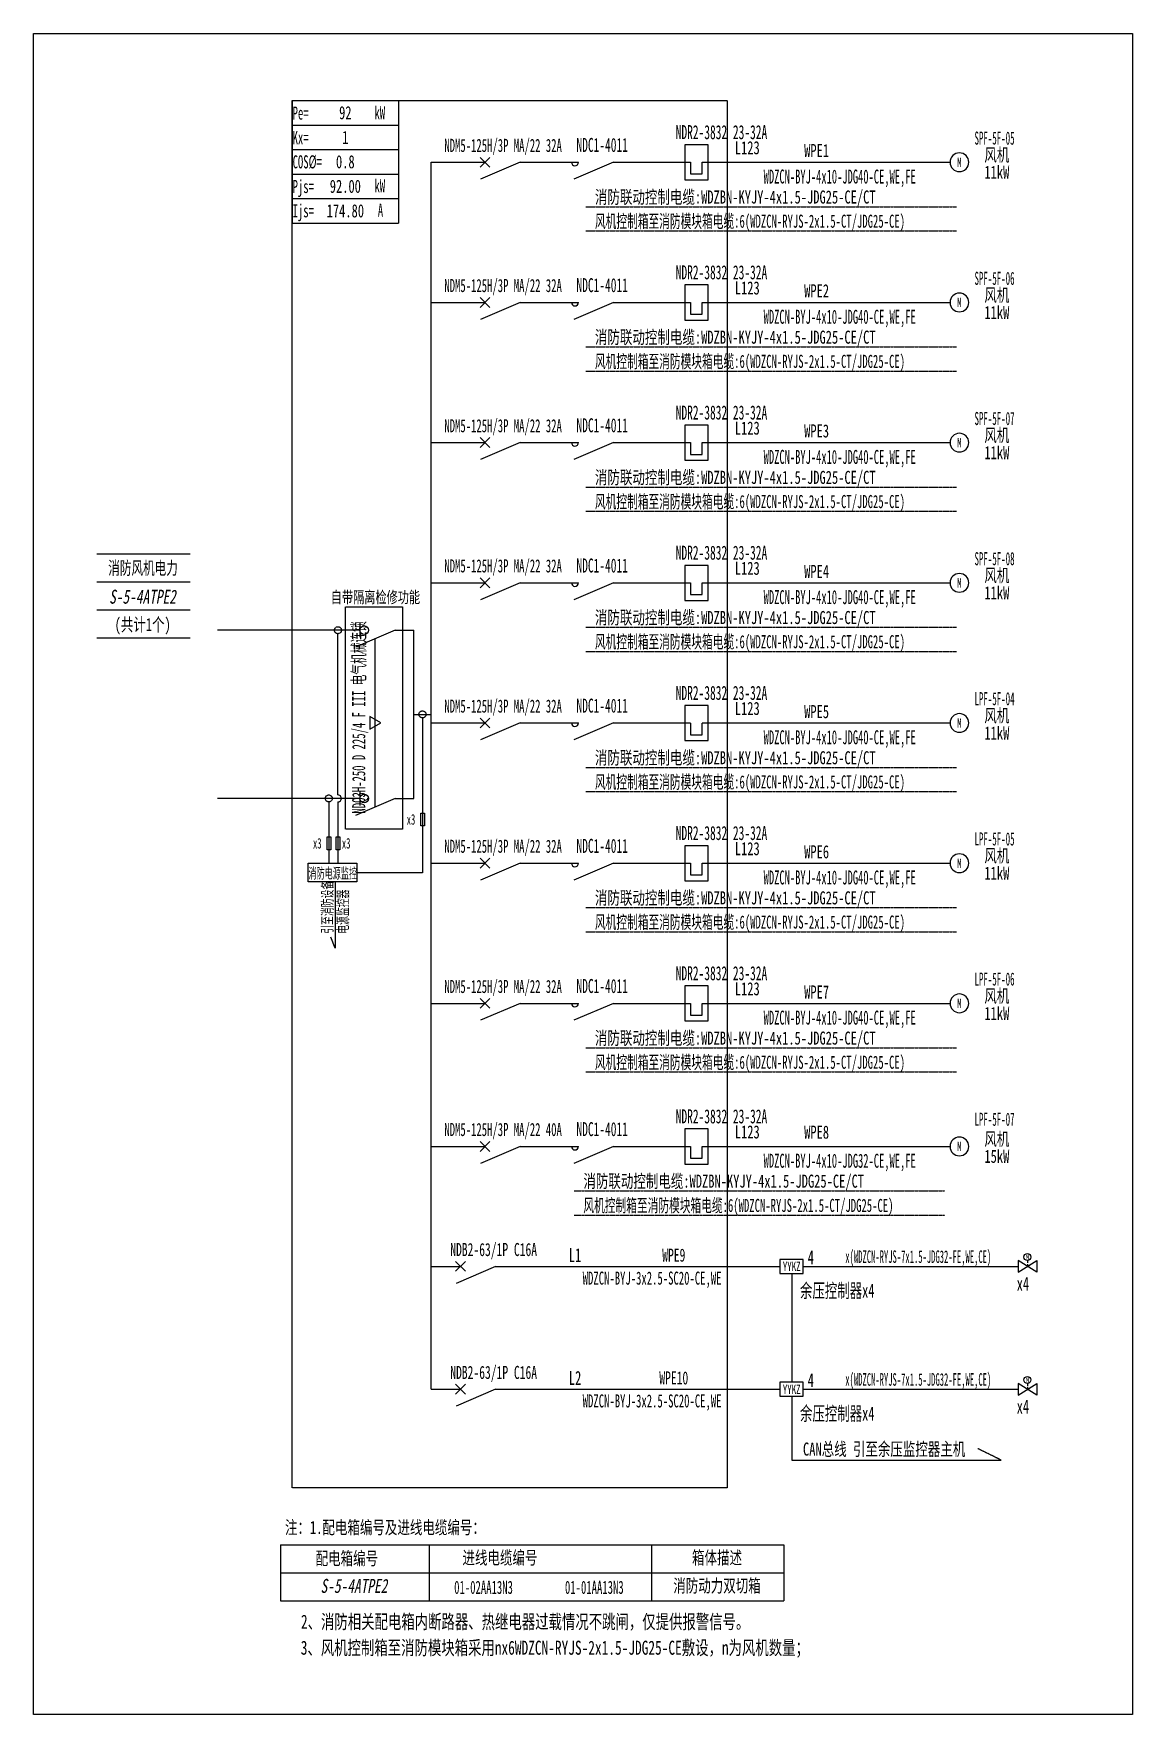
# Model space of a CAD drawing. Extents: x 376966 to 378582, y 348832 to 351306.
import ezdxf
from ezdxf.enums import TextEntityAlignment as Align

# ---------------------------------------------------------------- set-up
doc = ezdxf.new("R2010")
doc.units = 0
doc.header["$MEASUREMENT"] = 0
for name, pattern in [('_点划线L', [1.9, 1.5, -0.17, 0.06, -0.17]), ('DASH', [0.35, 0.25, -0.1]), ('DASHDOT', [1, 0.5, -0.25, 0, -0.25]), ('DASHED', [0.75, 0.5, -0.25]), ('DASHED2', [0.375, 0.25, -0.125])]:
    doc.linetypes.add(name, pattern=pattern)
for name, color, linetype in [('D_E_Eqpm(强电设备)', 100, 'Continuous'), ('D_E_Eqpm（强电设备）', 100, 'Continuous'), ('D_E_Text(强电文字)', 51, 'Continuous'), ('D_E_Text（强电文字）', 51, 'Continuous'), ('D_E_Wire(强电线缆)', 10, 'Continuous'), ('D_E_WireEm（强电应急照明线缆）', 10, 'DASHED'), ('D_E_Wire（强电线缆）', 10, 'Continuous'), ('D_El_Eqpm（弱电设备）', 100, 'Continuous'), ('D_Em_Eqpm（消防设备）', 100, 'Continuous'), ('D_T_TableDim（表格尺寸）', 255, 'Continuous'), ('E_E_Text（强电文字）', 51, 'Continuous'), ('系统图', 220, 'Continuous')]:
    doc.layers.add(name, color=color, linetype=linetype)
doc.styles.add('$1$电气', font='', dxfattribs={"width": 0.7})
doc.styles.add('$1$电气箱', font='simhei.ttf', dxfattribs={"width": 0.8, "oblique": 10})
doc.styles.add('电气', font='', dxfattribs={"width": 0.7})
doc.styles.add('电气箱', font='simhei.ttf', dxfattribs={"width": 0.8, "oblique": 10})
doc.styles.get('$1$电气').set_extended_font_data('SimSun')
doc.styles.get('电气').set_extended_font_data('SimSun')

# ---------------------------------------------------------------- blocks, each defined once
blk = doc.blocks.new('1')
at = {"layer": 'D_E_Eqpm(强电设备)'}
for p, q in [((-314387, 61832), (-314387, 61082)), ((-313887, 61832), (-314387, 61832)), ((-313887, 61082), (-313887, 61832)), ((-314262, 61457), (-314262, 61207)), ((-314262, 61207), (-314012, 61207)), ((-314012, 61207), (-314012, 61457)), ((-314387, 61082), (-313887, 61082))]:
    blk.add_line(p, q, dxfattribs=at)
blk = doc.blocks.new('A$C670F4C17')
at = {"layer": 'D_E_Wire（强电线缆）', "linetype": 'DASHDOT', "ltscale": 0.5}
blk.add_line((0, 0), (7936, 0), dxfattribs=at)
at = {"layer": 'D_E_Text（强电文字）', "style": '电气', "width": 0.7}
blk.add_text('消防联动控制电缆:WDZBN-KYJY-4x1.5-JDG25-CE/CT', height=280, dxfattribs=at).set_placement((198, 68))
blk = doc.blocks.new('A$C70CE04DF')
at = {"layer": 'D_E_Wire（强电线缆）', "linetype": 'DASHDOT', "ltscale": 0.5}
blk.add_line((0, 0), (7936, 0), dxfattribs=at)
at = {"layer": 'D_E_Text（强电文字）', "style": '电气', "width": 0.6}
blk.add_text('风机控制箱至消防模块箱电缆:6(WDZCN-RYJS-2x1.5-CT/JDG25-CE)', height=280, dxfattribs=at).set_placement((198, 68))
blk = doc.blocks.new('电机')
at = {"layer": 'D_E_Eqpm（强电设备）'}
for start, end in [(90, 180), (180, 270), (0, 90), (270, 0)]:
    blk.add_arc((0, 0), 200, start, end, dxfattribs=at)
at = {"layer": 'D_E_Eqpm（强电设备）', "color": 51, "style": '电气', "width": 0.7}
blk.add_text('M', height=200, dxfattribs=at).set_placement((0, 0), align=Align.MIDDLE)
blk = doc.blocks.new('电动阀')
at = {"layer": 'D_El_Eqpm（弱电设备）', "ltscale": 200}
for p, q in [((-200, -125), (200, 125)), ((200, -125), (-200, 125)), ((-200, 125), (-200, -125)), ((200, 125), (200, -125))]:
    blk.add_line(p, q, dxfattribs=at)
at = {"layer": 'D_El_Eqpm（弱电设备）', "linetype": 'DASHED2', "ltscale": 200}
blk.add_line((0, 125), (0, 0), dxfattribs=at)
at = {"layer": 'D_El_Eqpm（弱电设备）', "ltscale": 200}
blk.add_circle((0, 200), 75, dxfattribs=at)
at = {"layer": 'D_El_Eqpm（弱电设备）', "color": 51, "ltscale": 200, "style": '电气', "width": 0.8}
blk.add_text('M', height=100, dxfattribs=at).set_placement((0, 200), align=Align.MIDDLE)

msp = doc.modelspace()

# ---------------------------------------------------------------- linework, layer by layer
at = {"linetype": 'DASHED'}
for p, q in [((377346.4, 349165.6, 0), (377346.4, 351207, 0)), ((377346.4, 351207, 0), (377986.3, 351207, 0)), ((377986.3, 351207, 0), (377986.3, 349165.6, 0)), ((377986.3, 349165.6, 0), (377346.4, 349165.6, 0))]:
    msp.add_line(p, q, dxfattribs=at)
at = {"layer": 'D_E_Eqpm(强电设备)', "color": 100}
for p, q in [((377622.8, 351108.9, 0), (377637.3, 351123.4, 0)), ((377637.3, 351108.9, 0), (377622.8, 351123.4, 0)), ((377637.3, 351123.4, 0), (377622.8, 351108.9, 0)), ((377622.8, 351123.4, 0), (377637.3, 351108.9, 0)), ((377681.6, 351116.2, 0), (377623.4, 351091.2, 0)), ((377819.1, 351116.2, 0), (377760.9, 351091.2, 0)), ((377622.8, 350902.6, 0), (377637.3, 350917.2, 0)), ((377637.3, 350902.6, 0), (377622.8, 350917.2, 0)), ((377637.3, 350917.2, 0), (377622.8, 350902.6, 0)), ((377622.8, 350917.2, 0), (377637.3, 350902.6, 0)), ((377681.6, 350909.9, 0), (377623.4, 350885, 0)), ((377819.1, 350909.9, 0), (377760.9, 350885, 0)), ((377622.8, 350696.4, 0), (377637.3, 350711, 0)), ((377637.3, 350696.4, 0), (377622.8, 350711, 0)), ((377637.3, 350711, 0), (377622.8, 350696.4, 0)), ((377622.8, 350711, 0), (377637.3, 350696.4, 0)), ((377681.6, 350703.7, 0), (377623.4, 350678.7, 0)), ((377819.1, 350703.7, 0), (377760.9, 350678.7, 0)), ((377622.8, 350490.1, 0), (377637.3, 350504.7, 0)), ((377637.3, 350490.1, 0), (377622.8, 350504.7, 0)), ((377637.3, 350504.7, 0), (377622.8, 350490.1, 0)), ((377622.8, 350504.7, 0), (377637.3, 350490.1, 0)), ((377681.6, 350497.4, 0), (377623.4, 350472.5, 0)), ((377819.1, 350497.4, 0), (377760.9, 350472.5, 0)), ((377622.8, 350283.9, 0), (377637.3, 350298.5, 0)), ((377637.3, 350283.9, 0), (377622.8, 350298.5, 0)), ((377637.3, 350298.5, 0), (377622.8, 350283.9, 0)), ((377622.8, 350298.5, 0), (377637.3, 350283.9, 0)), ((377681.6, 350291.2, 0), (377623.4, 350266.2, 0)), ((377819.1, 350291.2, 0), (377760.9, 350266.2, 0)), ((377622.8, 350077.6, 0), (377637.3, 350092.2, 0)), ((377637.3, 350077.6, 0), (377622.8, 350092.2, 0)), ((377637.3, 350092.2, 0), (377622.8, 350077.6, 0)), ((377622.8, 350092.2, 0), (377637.3, 350077.6, 0)), ((377681.6, 350084.9, 0), (377623.4, 350060, 0)), ((377819.1, 350084.9, 0), (377760.9, 350060, 0)), ((377622.8, 349871.4, 0), (377637.3, 349886, 0)), ((377637.3, 349871.4, 0), (377622.8, 349886, 0)), ((377637.3, 349886, 0), (377622.8, 349871.4, 0)), ((377622.8, 349886, 0), (377637.3, 349871.4, 0)), ((377681.6, 349878.7, 0), (377623.4, 349853.7, 0)), ((377819.1, 349878.7, 0), (377760.9, 349853.7, 0)), ((377622.8, 349660.8, 0), (377637.3, 349675.4, 0)), ((377637.3, 349660.8, 0), (377622.8, 349675.4, 0)), ((377637.3, 349675.4, 0), (377622.8, 349660.8, 0)), ((377622.8, 349675.4, 0), (377637.3, 349660.8, 0)), ((377681.6, 349668.1, 0), (377623.4, 349643.1, 0)), ((377819.1, 349668.1, 0), (377760.9, 349643.1, 0))]:
    msp.add_line(p, q, dxfattribs=at)
for centre in [(377762.4, 351116.2, 0), (377762.4, 350909.9, 0), (377762.4, 350703.7, 0), (377762.4, 350497.4, 0), (377762.4, 350291.2, 0), (377762.4, 350084.9, 0), (377762.4, 349878.7, 0), (377762.4, 349668.1, 0)]:
    msp.add_arc(centre, 5.16, 180, 0, dxfattribs=at)
at = {"layer": 'D_E_Eqpm（强电设备）'}
for p, q in [((377497.7, 350427.7, 0), (377439.5, 350402.7, 0)), ((377446.2, 350417.3, 0), (377446.2, 350438, 0)), ((377497.7, 350180.2, 0), (377439.5, 350155.2, 0)), ((377446.2, 350169.8, 0), (377446.2, 350190.5, 0)), ((377586.8, 349484.4, 0), (377601.4, 349498.9, 0)), ((377601.4, 349484.4, 0), (377586.8, 349498.9, 0)), ((377586.8, 349484.4, 0), (377601.4, 349498.9, 0)), ((377601.4, 349484.4, 0), (377586.8, 349498.9, 0)), ((377645.7, 349491.7, 0), (377587.5, 349466.7, 0)), ((377645.7, 349491.7, 0), (377587.5, 349466.7, 0)), ((377586.8, 349303.6, 0), (377601.4, 349318.2, 0)), ((377601.4, 349303.6, 0), (377586.8, 349318.2, 0)), ((377586.8, 349303.6, 0), (377601.4, 349318.2, 0)), ((377601.4, 349303.6, 0), (377586.8, 349318.2, 0)), ((377645.7, 349310.9, 0), (377587.5, 349285.9, 0)), ((377645.7, 349310.9, 0), (377587.5, 349285.9, 0))]:
    msp.add_line(p, q, dxfattribs=at)
at = {"layer": 'D_E_Eqpm（强电设备）', "linetype": 'DASH'}
msp.add_line((377468.6, 350167.7, 0), (377468.6, 350415.2, 0), dxfattribs=at)
at = {"layer": 'D_E_Eqpm（强电设备）', "elevation": 0}
msp.add_lwpolyline([(377476.6, 350291.4), (377460.7, 350300.6), (377460.7, 350282.2)], close=True, dxfattribs=at)
at = {"layer": 'D_E_Eqpm（强电设备）'}
for centre in [(377452.4, 350427.7, 0), (377452.4, 350180.2, 0)]:
    msp.add_circle(centre, 6.27, dxfattribs=at)
at = {"layer": 'D_E_Text（强电文字）'}
for p, q in [((377346.4, 351207, 0), (377346.4, 351026.6, 0)), ((377346.4, 351207, 0), (377502.8, 351207, 0)), ((377502.8, 351207, 0), (377502.8, 351026.6, 0)), ((377346.4, 351170.9, 0), (377502.8, 351170.9, 0)), ((377346.4, 351134.9, 0), (377502.8, 351134.9, 0)), ((377346.4, 351098.8, 0), (377502.8, 351098.8, 0)), ((377346.4, 351062.7, 0), (377502.8, 351062.7, 0)), ((377346.4, 351026.6, 0), (377502.8, 351026.6, 0))]:
    msp.add_line(p, q, dxfattribs=at)
at = {"layer": 'D_E_Wire(强电线缆)', "color": 10}
for p, q in [((377550.9, 351116.2, 0), (377630, 351116.2, 0)), ((377681.6, 351116.2, 0), (377767.5, 351116.2, 0)), ((377819.1, 351116.2, 0), (377932.5, 351116.2, 0)), ((377949.7, 351116.2, 0), (378314.3, 351116.2, 0)), ((377550.9, 350909.9, 0), (377630, 350909.9, 0)), ((377681.6, 350909.9, 0), (377767.5, 350909.9, 0)), ((377819.1, 350909.9, 0), (377932.5, 350909.9, 0)), ((377949.7, 350909.9, 0), (378314.3, 350909.9, 0)), ((377550.9, 350703.7, 0), (377630, 350703.7, 0)), ((377681.6, 350703.7, 0), (377767.5, 350703.7, 0)), ((377819.1, 350703.7, 0), (377932.5, 350703.7, 0)), ((377949.7, 350703.7, 0), (378314.3, 350703.7, 0)), ((377550.9, 350497.4, 0), (377630, 350497.4, 0)), ((377681.6, 350497.4, 0), (377767.5, 350497.4, 0)), ((377819.1, 350497.4, 0), (377932.5, 350497.4, 0)), ((377949.7, 350497.4, 0), (378314.3, 350497.4, 0)), ((377550.9, 350291.2, 0), (377630, 350291.2, 0)), ((377681.6, 350291.2, 0), (377767.5, 350291.2, 0)), ((377819.1, 350291.2, 0), (377932.5, 350291.2, 0)), ((377949.7, 350291.2, 0), (378314.3, 350291.2, 0)), ((377550.9, 350084.9, 0), (377630, 350084.9, 0)), ((377681.6, 350084.9, 0), (377767.5, 350084.9, 0)), ((377819.1, 350084.9, 0), (377932.5, 350084.9, 0)), ((377949.7, 350084.9, 0), (378314.3, 350084.9, 0)), ((377550.9, 349878.7, 0), (377630, 349878.7, 0)), ((377681.6, 349878.7, 0), (377767.5, 349878.7, 0)), ((377819.1, 349878.7, 0), (377932.5, 349878.7, 0)), ((377949.7, 349878.7, 0), (378314.3, 349878.7, 0)), ((377550.9, 349668.1, 0), (377630, 349668.1, 0)), ((377681.6, 349668.1, 0), (377767.5, 349668.1, 0)), ((377819.1, 349668.1, 0), (377932.5, 349668.1, 0)), ((377949.7, 349668.1, 0), (378314.3, 349668.1, 0))]:
    msp.add_line(p, q, dxfattribs=at)
at = {"layer": 'D_E_WireEm（强电应急照明线缆）'}
msp.add_line((377446.2, 350180.2, 0), (377236.3, 350180.2, 0), dxfattribs=at)
at = {"layer": 'D_E_Wire（强电线缆）'}
for p, q in [((377550.9, 349310.9, 0), (377550.9, 351116.2, 0)), ((377550.9, 350696.4, 0), (377550.9, 350909.9, 0)), ((377550.9, 350662.4, 0), (377550.9, 350696.4, 0)), ((377446.2, 350427.7, 0), (377236.3, 350427.7, 0)), ((377497.7, 350427.7, 0), (377525.6, 350427.7, 0)), ((377525.6, 350180.2, 0), (377525.6, 350427.7, 0)), ((377413.7, 350185.3, 0), (377413.7, 350422.5, 0)), ((377525.6, 350303.9, 0), (377550.5, 350303.9, 0)), ((377538.1, 350298.7, 0), (377538.1, 350070.7, 0)), ((377497.7, 350180.2, 0), (377525.6, 350180.2, 0)), ((377400.2, 350175, 0), (377400.2, 350085, 0)), ((377413.6, 350175, 0), (377413.6, 350085, 0)), ((377409.5, 350057.5, 0), (377409.5, 349959.9, 0)), ((377409.5, 349959.9, 0), (377403.3, 349976.3, 0)), ((377550.9, 349491.7, 0), (377594.1, 349491.7, 0)), ((377645.7, 349491.7, 0), (378064, 349491.7, 0)), ((378098.4, 349491.7, 0), (378414.3, 349491.7, 0)), ((377550.9, 349310.9, 0), (377594.1, 349310.9, 0)), ((377645.7, 349310.9, 0), (378064, 349310.9, 0)), ((378098.4, 349310.9, 0), (378414.3, 349310.9, 0))]:
    msp.add_line(p, q, dxfattribs=at)
at = {"layer": 'D_E_Wire（强电线缆）', "linetype": '_点划线L'}
msp.add_line((377538.1, 350070.7, 0), (377441.3, 350070.7, 0), dxfattribs=at)
at = {"layer": 'D_E_Wire（强电线缆）', "linetype": 'DASH'}
for p, q in [((378081.7, 349481.3, 0), (378081.7, 349321.2, 0)), ((378081.7, 349300.6, 0), (378081.7, 349206.5, 0)), ((378389.6, 349206.5, 0), (378355, 349223.6, 0)), ((378081.7, 349206.5, 0), (378389.6, 349206.5, 0))]:
    msp.add_line(p, q, dxfattribs=at)
at = {"layer": 'D_E_Wire（强电线缆）', "linetype": 'DASH', "elevation": 0}
msp.add_lwpolyline([(377424.8, 350462), (377508.7, 350462), (377508.7, 350134.8), (377424.8, 350134.8)], close=True, dxfattribs=at)
at = {"layer": 'D_E_Wire（强电线缆）', "elevation": 0}
for points in [[(377535.5, 350158.7), (377540.9, 350158.7), (377540.9, 350139.7), (377535.5, 350139.7)], [(377397.7, 350123.5), (377403.1, 350123.5), (377403.1, 350104.5), (377397.7, 350104.5)], [(377411.1, 350123.5), (377416.5, 350123.5), (377416.5, 350104.5), (377411.1, 350104.5)]]:
    msp.add_lwpolyline(points, close=True, dxfattribs=at)
at = {"layer": 'D_E_Wire（强电线缆）', "linetype": '_点划线L', "elevation": 0}
msp.add_lwpolyline([(377370, 350085), (377441.3, 350085), (377441.3, 350057.5), (377370, 350057.5)], close=True, dxfattribs=at)
at = {"layer": 'D_E_Wire（强电线缆）', "linetype": '_点划线L'}
for centre in [(377413.7, 350427.7, 0), (377538.1, 350303.9, 0), (377400.2, 350180.2, 0)]:
    msp.add_circle(centre, 5.16, dxfattribs=at)
at = {"layer": 'D_E_Wire（强电线缆）'}
msp.add_arc((377413.7, 350180.2, 0), 5.16, 269.5766, 90, dxfattribs=at)
at = {"layer": 'D_Em_Eqpm（消防设备）', "elevation": 0}
for points in [[(378064, 349481.3), (378098.4, 349481.3), (378098.4, 349502), (378064, 349502)], [(378064, 349300.6), (378098.4, 349300.6), (378098.4, 349321.2), (378064, 349321.2)]]:
    msp.add_lwpolyline(points, close=True, dxfattribs=at)
at = {"layer": 'D_T_TableDim（表格尺寸）', "color": 255}
for p, q in [((377058.8, 350540.3, 0), (377196.3, 350540.3, 0)), ((377058.8, 350499.1, 0), (377196.3, 350499.1, 0)), ((377058.8, 350457.8, 0), (377196.3, 350457.8, 0)), ((377058.8, 350416.6, 0), (377196.3, 350416.6, 0))]:
    msp.add_line(p, q, dxfattribs=at)
at = {"layer": 'D_T_TableDim（表格尺寸）', "ltscale": 3.5}
for p, q in [((377329.3, 349082.2, 0), (378069.5, 349082.2, 0)), ((377329.3, 349082.2, 0), (377329.3, 348999.7, 0)), ((377547.8, 349082.2, 0), (377547.8, 348999.7, 0)), ((377875.1, 349082.2, 0), (377875.1, 348999.7, 0)), ((378069.5, 349082.2, 0), (378069.5, 348999.7, 0)), ((377329.3, 349041, 0), (378069.5, 349041, 0)), ((377329.3, 349041, 0), (378069.5, 349041, 0)), ((377547.8, 349041, 0), (377547.8, 348999.7, 0)), ((377875.1, 349041, 0), (377875.1, 348999.7, 0)), ((377329.3, 348999.7, 0), (378069.5, 348999.7, 0))]:
    msp.add_line(p, q, dxfattribs=at)
at = {"layer": '系统图', "ltscale": 9973.992009}
msp.add_lwpolyline([(376966, 351305.5), (378582.5, 351305.5), (378582.5, 348832.5), (376966, 348832.5)], close=True, dxfattribs=at)

# ---------------------------------------------------------------- block references
at = {"layer": 'D_E_Eqpm(强电设备)', "color": 100, "xscale": 0.06874974982637407, "yscale": 0.06874974982637407, "zscale": 0.06874974982637407}
for p in [(399538, 346891, 0), (399538, 346684.7, 0), (399538, 346478.5, 0), (399538, 346272.2, 0), (399538, 346066, 0), (399538, 345859.7, 0), (399538, 345653.5, 0), (399538, 345442.9, 0)]:
    msp.add_blockref('1', p, dxfattribs=at)
at = {"layer": 'D_E_Eqpm（强电设备）', "xscale": 0.06874974982637407, "yscale": 0.06874974982637407, "zscale": 0.06874974982637407}
for p in [(378328, 351116.2, 0), (378328, 350909.9, 0), (378328, 350703.7, 0), (378328, 350497.4, 0), (378328, 350291.2, 0), (378328, 350084.9, 0), (378328, 349878.7, 0), (378328, 349668.1, 0)]:
    msp.add_blockref('电机', p, dxfattribs=at)
at = {"layer": 'D_E_Wire（强电线缆）', "xscale": 0.06874974982637407, "yscale": 0.06874974982637407, "zscale": 0.06874974982637407}
for name, p in [('A$C670F4C17', (377778.2, 351050.8, 0)), ('A$C70CE04DF', (377778.2, 351015.2, 0)), ('A$C670F4C17', (377778.2, 350844.6, 0)), ('A$C70CE04DF', (377778.2, 350809, 0)), ('A$C670F4C17', (377778.2, 350638.3, 0)), ('A$C70CE04DF', (377778.2, 350602.7, 0)), ('A$C670F4C17', (377778.2, 350432.1, 0)), ('A$C70CE04DF', (377778.2, 350396.5, 0)), ('A$C670F4C17', (377778.2, 350225.8, 0)), ('A$C70CE04DF', (377778.2, 350190.2, 0)), ('A$C670F4C17', (377778.2, 350019.6, 0)), ('A$C70CE04DF', (377778.2, 349984, 0)), ('A$C670F4C17', (377778.2, 349813.3, 0)), ('A$C70CE04DF', (377778.2, 349777.7, 0)), ('A$C670F4C17', (377761.2, 349602.8, 0)), ('A$C70CE04DF', (377761.2, 349567.1, 0))]:
    msp.add_blockref(name, p, dxfattribs=at)
at = {"layer": 'D_El_Eqpm（弱电设备）', "xscale": 0.06874974982637407, "yscale": 0.06874974982637407, "zscale": 0.06874974982637407}
for p in [(378428, 349491.7, 0), (378428, 349310.9, 0)]:
    msp.add_blockref('电动阀', p, dxfattribs=at)

# ---------------------------------------------------------------- texts
at = {"layer": 'D_E_Text(强电文字)', "color": 51, "style": '电气', "width": 0.6}
for s, height, p in [('NDR2-3832 23-32A', 20.625, (377910.6, 351150.2, 0)), ('NDC1-4011', 20.62, (377764.6, 351131.4, 0)), ('NDC1-4011', 20.62, (377764.6, 350925.1, 0)), ('NDR2-3832 23-32A', 20.625, (377910.6, 350944, 0)), ('NDR2-3832 23-32A', 20.625, (377910.6, 350737.7, 0)), ('NDC1-4011', 20.62, (377764.6, 350718.9, 0)), ('NDR2-3832 23-32A', 20.625, (377910.6, 350531.5, 0)), ('NDC1-4011', 20.62, (377764.6, 350512.6, 0)), ('NDC1-4011', 20.62, (377764.6, 350306.4, 0)), ('NDR2-3832 23-32A', 20.625, (377910.6, 350325.2, 0)), ('NDR2-3832 23-32A', 20.625, (377910.6, 350119, 0)), ('NDC1-4011', 20.62, (377764.6, 350100.1, 0)), ('NDR2-3832 23-32A', 20.625, (377910.6, 349912.7, 0)), ('NDC1-4011', 20.62, (377764.6, 349893.9, 0)), ('NDR2-3832 23-32A', 20.625, (377910.6, 349702.1, 0)), ('NDC1-4011', 20.62, (377764.6, 349683.3, 0))]:
    msp.add_text(s, height=height, dxfattribs=at).set_placement(p)
at = {"layer": 'D_E_Text(强电文字)', "color": 51, "style": '电气', "width": 0.55}
for s, p in [('WDZCN-BYJ-4x10-JDG40-CE,WE,FE', (378151.9, 351092.7, 0)), ('WDZCN-BYJ-4x10-JDG40-CE,WE,FE', (378151.9, 350886.4, 0)), ('WDZCN-BYJ-4x10-JDG40-CE,WE,FE', (378151.9, 350680.2, 0)), ('WDZCN-BYJ-4x10-JDG40-CE,WE,FE', (378151.9, 350473.9, 0)), ('WDZCN-BYJ-4x10-JDG40-CE,WE,FE', (378151.9, 350267.7, 0)), ('WDZCN-BYJ-4x10-JDG40-CE,WE,FE', (378151.9, 350061.4, 0)), ('WDZCN-BYJ-4x10-JDG40-CE,WE,FE', (378151.9, 349855.2, 0)), ('WDZCN-BYJ-4x10-JDG32-CE,WE,FE', (378151.9, 349644.6, 0))]:
    msp.add_text(s, height=20.625, dxfattribs=at).set_placement(p, align=Align.MIDDLE)
at = {"layer": 'D_E_Text（强电文字）', "linetype": 'Continuous', "style": '电气', "width": 0.6}
for s, height, p in [('Pe=', 19.25, (377347, 351179, 0)), ('kW', 19.25, (377467.4, 351179.6, 0)), ('Kx=', 19.25, (377347, 351142.8, 0)), ('COS%%C=', 19.25, (377347, 351107.2, 0)), ('kW', 19.25, (377467.4, 351072.1, 0)), ('Pjs=', 19.25, (377347, 351070.9, 0)), ('Ijs=', 19.25, (377347, 351035.2, 0)), ('A', 19.2, (377472.4, 351036, 0))]:
    msp.add_text(s, height=height, dxfattribs=at).set_placement(p)
at = {"layer": 'D_E_Text（强电文字）'}
for s, style, width, p in [('NDM5-125H/3P MA/22 32A', '电气', 0.6, (377656.7, 351139.5, 0)), ('风机', '电气', 0.7, (378383.1, 351127.5, 0)), ('11kW', '电气', 0.7, (378383.1, 351101.9, 0)), ('NDM5-125H/3P MA/22 32A', '电气', 0.6, (377656.7, 350933.3, 0)), ('风机', '电气', 0.7, (378383.1, 350921.2, 0)), ('11kW', '电气', 0.7, (378383.1, 350895.7, 0)), ('NDM5-125H/3P MA/22 32A', '电气', 0.6, (377656.7, 350727, 0)), ('风机', '电气', 0.7, (378383.1, 350715, 0)), ('11kW', '电气', 0.7, (378383.1, 350689.4, 0)), ('消防风机电力', '$1$电气', 0.65, (377127, 350519.6, 0)), ('NDM5-125H/3P MA/22 32A', '电气', 0.6, (377656.7, 350520.8, 0)), ('风机', '电气', 0.7, (378383.1, 350508.8, 0)), ('11kW', '电气', 0.7, (378383.1, 350483.2, 0)), ('NDM5-125H/3P MA/22 32A', '电气', 0.6, (377656.7, 350314.5, 0)), ('风机', '电气', 0.7, (378383.1, 350302.5, 0)), ('11kW', '电气', 0.7, (378383.1, 350276.9, 0)), ('NDM5-125H/3P MA/22 32A', '电气', 0.6, (377656.7, 350108.3, 0)), ('风机', '电气', 0.7, (378383.1, 350096.3, 0)), ('11kW', '电气', 0.7, (378383.1, 350070.7, 0)), ('NDM5-125H/3P MA/22 32A', '电气', 0.6, (377656.7, 349902, 0)), ('风机', '电气', 0.7, (378383.1, 349890, 0)), ('11kW', '电气', 0.7, (378383.1, 349864.4, 0)), ('NDM5-125H/3P MA/22 40A', '电气', 0.6, (377656.7, 349691.5, 0)), ('风机', '电气', 0.7, (378383.1, 349679.4, 0)), ('15kW', '电气', 0.7, (378383.1, 349653.9, 0)), ('NDB2-63/1P C16A', '电气', 0.65, (377642.8, 349514.9, 0)), ('WDZCN-BYJ-3x2.5-SC20-CE,WE', '电气', 0.6, (377875.9, 349472.1, 0)), ('NDB2-63/1P C16A', '电气', 0.65, (377642.8, 349334.1, 0)), ('WDZCN-BYJ-3x2.5-SC20-CE,WE', '电气', 0.6, (377875.9, 349291.4, 0)), ('CAN总线 引至余压监控器主机', '电气', 0.7, (378217.3, 349223.3, 0)), ('配电箱编号', '电气', 0.7, (377426.8, 349062.5, 0)), ('进线电缆编号', '电气', 0.7, (377652.1, 349063.5, 0)), ('箱体描述', '电气', 0.7, (377971.4, 349063.5, 0)), ('01-02AA13N3', '电气', 0.6, (377627.9, 349019.3, 0)), ('01-01AA13N3', '电气', 0.6, (377790.9, 349019.3, 0)), ('消防动力双切箱', '电气', 0.7, (377971.4, 349022.2, 0))]:
    msp.add_text(s, height=19.25, dxfattribs=dict(at, style=style, width=width)).set_placement(p, align=Align.MIDDLE)
at = {"layer": 'D_E_Text（强电文字）', "style": '电气'}
for s, height, width, p in [('L123', 19.25, 0.7, (377997.6, 351128, 0)), ('L123', 19.25, 0.7, (377997.6, 350921.7, 0)), ('L123', 19.25, 0.7, (377997.6, 350715.5, 0)), ('L123', 19.25, 0.7, (377997.6, 350509.2, 0)), ('WPE4', 19.25, 0.7, (378099.6, 350504.6, 0)), ('自带隔离检修功能', 17.19, 0.7, (377403.2, 350467.7, 0)), ('L123', 19.25, 0.7, (377997.6, 350303, 0)), ('WPE5', 19.25, 0.7, (378099.6, 350298.3, 0)), ('x3', 15.47, 0.6, (377514.9, 350141.6, 0)), ('x3', 15.47, 0.6, (377377, 350106.5, 0)), ('x3', 15.47, 0.6, (377419.5, 350106.5, 0)), ('L123', 19.25, 0.7, (377997.6, 350096.7, 0)), ('WPE6', 19.25, 0.7, (378099.6, 350092.1, 0)), ('消防电源监控', 15.47, 0.55, (377370.3, 350062.4, 0)), ('L123', 19.25, 0.7, (377997.6, 349890.5, 0)), ('WPE7', 19.25, 0.7, (378099.6, 349885.8, 0)), ('L123', 19.25, 0.7, (377997.6, 349679.9, 0)), ('WPE8', 19.25, 0.7, (378099.6, 349679.6, 0)), ('注：1.配电箱编号及进线电缆编号：', 19.25, 0.7, (377335.8, 349098, 0)), ('2、消防相关配电箱内断路器、热继电器过载情况不跳闸，仅提供报警信号。', 20.625, 0.7, (377359.3, 348958.6, 0)), ('3、风机控制箱至消防模块箱采用nx6WDZCN-RYJS-2x1.5-JDG25-CE敷设，n为风机数量；', 20.625, 0.7, (377359, 348920.3, 0))]:
    msp.add_text(s, height=height, dxfattribs=dict(at, width=width)).set_placement(p)
at = {"layer": 'D_E_Text（强电文字）', "color": 51, "style": '电气', "width": 0.7}
for s, p in [('WPE1', (378099.6, 351123.8, 0)), ('WPE2', (378099.6, 350917.5, 0)), ('WPE3', (378099.6, 350711.3, 0))]:
    msp.add_text(s, height=19.25, dxfattribs=at).set_placement(p)
at = {"layer": 'D_E_Text（强电文字）', "color": 51, "style": '电气', "width": 0.5}
for s, height, p in [('SPF-5F-05', 19.25, (378379.7, 351142.1, 0)), ('SPF-5F-06', 19.25, (378379.7, 350935.8, 0)), ('SPF-5F-07', 19.25, (378379.7, 350729.6, 0)), ('x(WDZCN-RYJS-7x1.5-JDG32-FE,WE,CE)', 18.562, (378267.5, 349496.7, 0)), ('x(WDZCN-RYJS-7x1.5-JDG32-FE,WE,CE)', 18.562, (378267.5, 349316, 0))]:
    msp.add_text(s, height=height, dxfattribs=at).set_placement(p, align=Align.CENTER)
at = {"layer": 'D_E_Text（强电文字）'}
for s, style, width, p in [('SPF-5F-08', '电气', 0.5, (378379.7, 350523.3, 0)), ('(共计1个)', '$1$电气', 0.7, (377126.5, 350426.4, 0)), ('LPF-5F-04', '电气', 0.5, (378379.7, 350317.3, 0)), ('LPF-5F-05', '电气', 0.5, (378379.7, 350111, 0)), ('LPF-5F-06', '电气', 0.5, (378379.7, 349904.8, 0)), ('LPF-5F-07', '电气', 0.5, (378379.7, 349698.5, 0))]:
    msp.add_text(s, height=19.25, dxfattribs=dict(at, style=style, width=width)).set_placement(p, align=Align.CENTER)
at = {"layer": 'D_E_Text（强电文字）', "oblique": 10, "width": 0.7}
for style, p in [('$1$电气箱', (377126.2, 350477, 0)), ('电气箱', (377437.3, 349021.5, 0))]:
    msp.add_text('S-5-4ATPE2', height=20.62, dxfattribs=dict(at, style=style)).set_placement(p, align=Align.MIDDLE)
at = {"layer": 'D_E_Text（强电文字）', "style": '电气', "width": 0.6}
msp.add_text('NDQ3H-250 D 225/4 F III 电气机械连锁', height=19.25, rotation=90, dxfattribs=at).set_placement((377445.2, 350299.5, 0), align=Align.MIDDLE)
for s, p in [('引至消防设备', (377405.8, 349981.1, 0)), ('电源监控器', (377428.7, 349981.1, 0))]:
    msp.add_text(s, height=15.47, rotation=90, dxfattribs=at).set_placement(p)
at = {"layer": 'D_E_Text（强电文字）', "width": 156.391, "attachment_point": 5, "style": '电气'}
for s, insert, char_height in [('92', (377424.6, 351189, 0), 19.25), ('1', (377424.6, 351152.9, 0), 19.2), ('0.8', (377424.6, 351116.8, 0), 19.25), ('{\\C200;92.00}', (377424.6, 351080.7, 0), 19.25), ('{\\C200;174.80}', (377424.6, 351044.6, 0), 19.25)]:
    msp.add_mtext(s, dxfattribs=dict(at, insert=insert, char_height=char_height))
at = {"layer": 'D_Em_Eqpm（消防设备）', "color": 51, "style": '电气', "width": 0.7}
for p in [(378081.3, 349484.9, 0), (378081.3, 349304.1, 0)]:
    msp.add_text('YYKZ', height=13.75, dxfattribs=at).set_placement(p, align=Align.CENTER)
at = {"layer": 'E_E_Text（强电文字）', "linetype": 'Continuous', "style": '电气', "width": 0.65}
for s, height, p in [('L1', 20.62, (377753.5, 349497.9, 0)), ('4', 20.6, (378104.9, 349494.7, 0)), ('余压控制器x4', 20.62, (378093.5, 349445.7, 0)), ('x4', 20.62, (378412.3, 349455.7, 0)), ('L2', 20.62, (377753.5, 349317.2, 0)), ('4', 20.6, (378104.9, 349314, 0)), ('余压控制器x4', 20.62, (378093.5, 349264.9, 0)), ('x4', 20.62, (378412.3, 349275, 0))]:
    msp.add_text(s, height=height, dxfattribs=at).set_placement(p)
for s, p in [('WPE9', (377907.8, 349498.6, 0)), ('WPE10', (377907.8, 349317.9, 0))]:
    msp.add_text(s, height=19.25, dxfattribs=at).set_placement(p, align=Align.CENTER)

doc.saveas('drawing.dxf')
